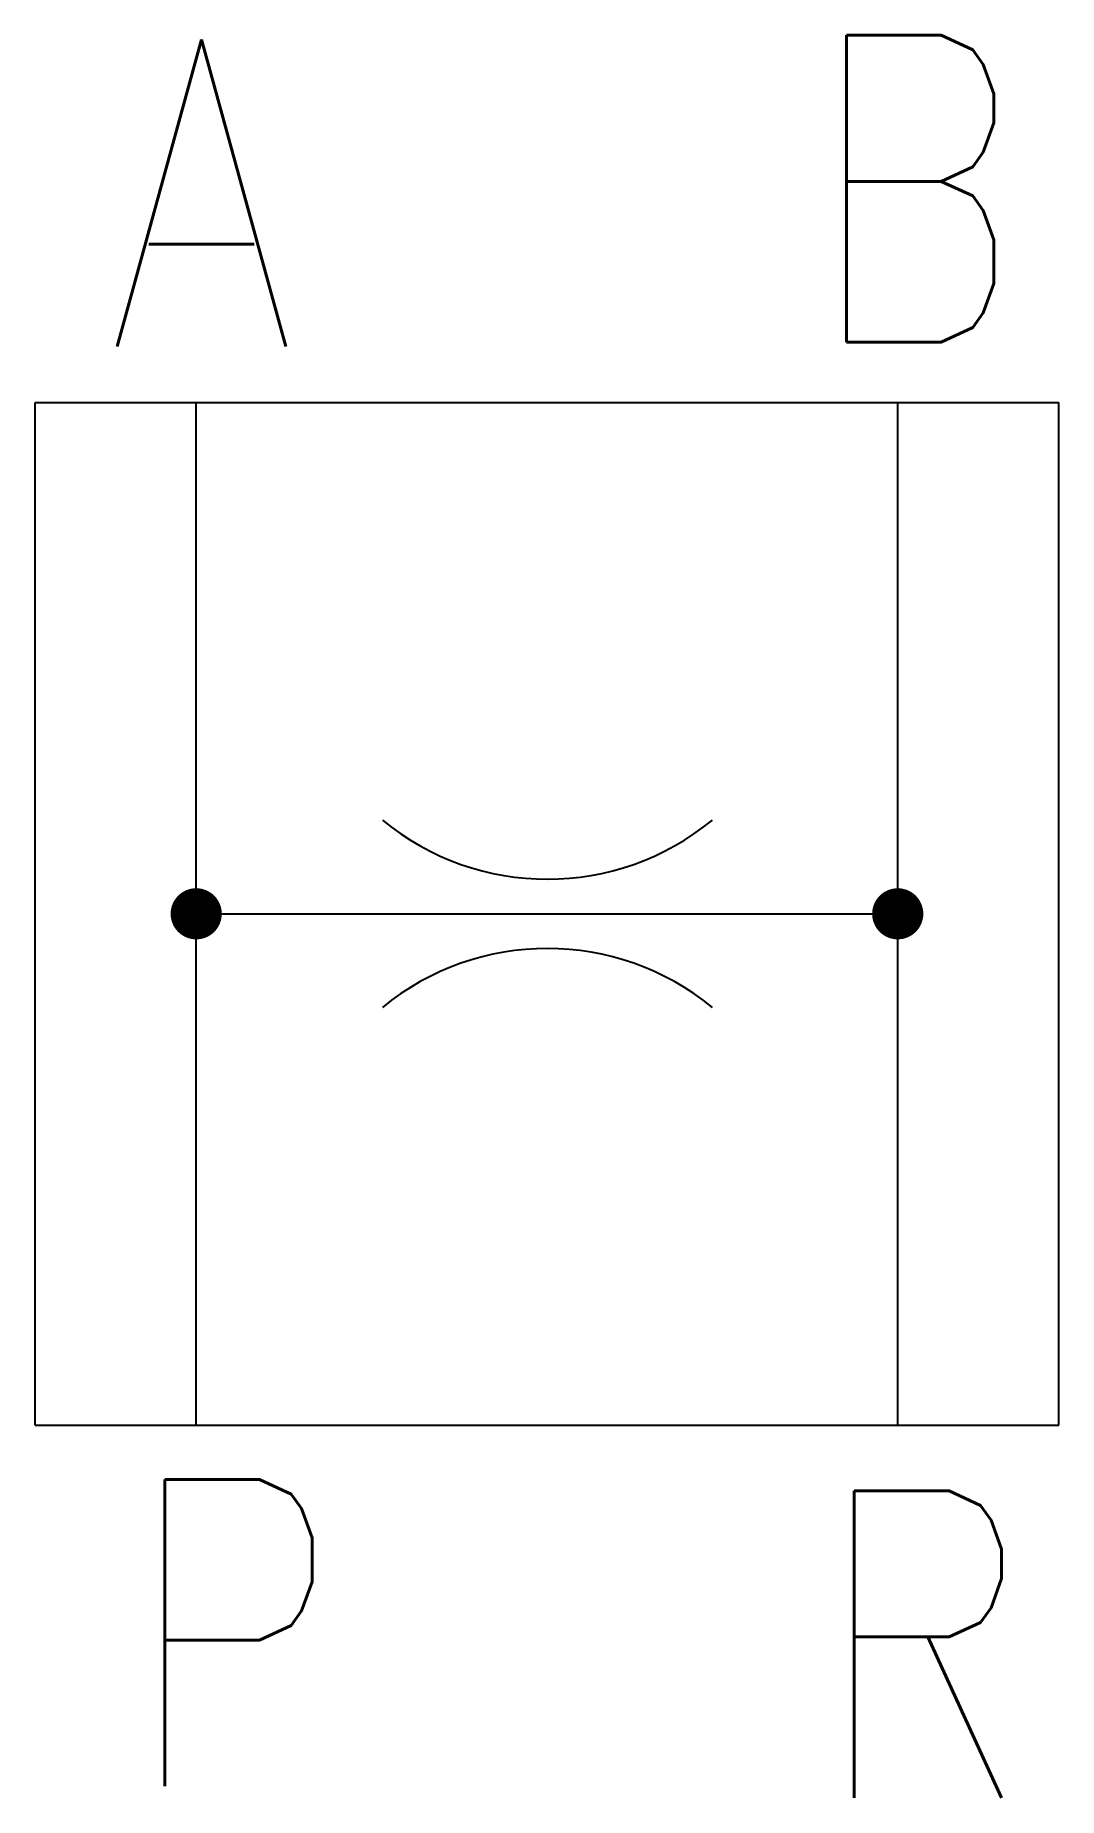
# Model space of a CAD drawing. Extents: x -1.4 to 7.6, y -12.3 to 3.2.
import ezdxf

# ---------------------------------------------------------------- set-up
doc = ezdxf.new("R2010")
doc.units = 0
doc.layers.add('2', color=1, linetype='CONTINUOUS')
doc.styles.get("Standard").update_dxf_attribs({"font": 'SIMPLEX', "width": 0.8})

msp = doc.modelspace()

# ---------------------------------------------------------------- linework, layer by layer
at = {"layer": '2', "color": 0}
for p, q in [((-1.416, -9), (-1.416, 0)), ((-1.416, 0), (7.584, 0)), ((0, -9), (0, 0)), ((6.168, -9), (6.168, 0)), ((7.584, -9), (7.584, 0)), ((0, -4.5), (6.168, -4.5)), ((-1.416, -9), (7.584, -9))]:
    msp.add_line(p, q, dxfattribs=at)
at = {"layer": '2', "color": 0, "const_width": 0.225}
for points in [[(-0.113, -4.5, 1), (0.112, -4.5, 1)], [(6.056, -4.5, 1), (6.281, -4.5, 1)]]:
    msp.add_lwpolyline(points, format="xyb", close=True, dxfattribs=at)
at = {"layer": '2', "color": 0}
for centre, start, end in [((3.088, -1.908), 230.6321, 309.3679), ((3.088, -7.092), 50.6321, 129.3679)]:
    msp.add_arc(centre, 2.287, start, end, dxfattribs=at)

# ---------------------------------------------------------------- texts
at = {"layer": '2', "color": 0, "width": 0.8}
for s, p in [('A', (-0.787, 0.493)), ('B', (5.347, 0.531)), ('P', (-0.648, -12.177)), ('R', (5.416, -12.278))]:
    msp.add_text(s, height=2.7, dxfattribs=at).set_placement(p)

doc.saveas('drawing.dxf')
